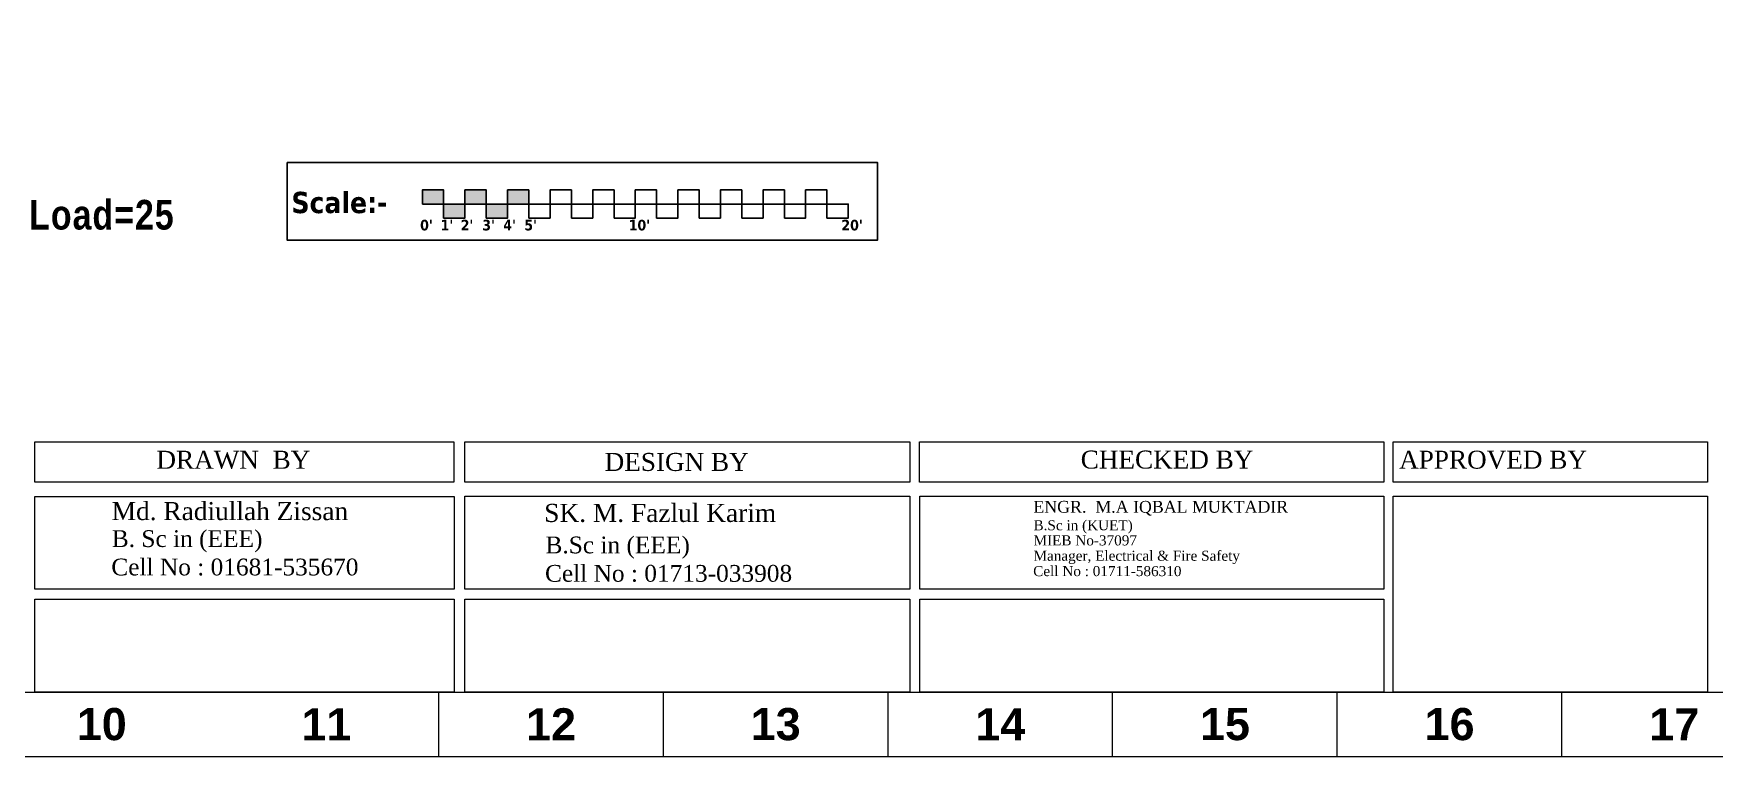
# Model space of a CAD drawing. Header units: inches. Extents: x -98933 to 1585249, y -3352739 to 192771.
# Drawn here: x 25345 to 26292, y 49238 to 49645 of the extents above; entities that cross this region are included whole.
import ezdxf

# ---------------------------------------------------------------- set-up
doc = ezdxf.new("R2010")
doc.units = ezdxf.units.IN
doc.header["$MEASUREMENT"] = 0
doc.layers.get('0').update_dxf_attribs({"lineweight": 0})
for name, color, linetype, lineweight in [('AN-TEXT', 251, 'Continuous', 15), ('DIM 01', 250, 'Continuous', 9), ('Inline', 7, 'Continuous', 0), ('Outline', 7, 'Continuous', 0), ('Scale', 7, 'Continuous', 0), ('Scale_Text', 7, 'Continuous', 0), ('TEXT_TITLEBOX', 7, 'Continuous', 13), ('Titelblk', 7, 'Continuous', 25), ('TITLE', 7, 'Continuous', 20)]:
    doc.layers.add(name, color=color, linetype=linetype, lineweight=lineweight)
doc.styles.add('isop', font='isocpeur.ttf')
doc.styles.add('SHT-TEXT-1', font='times.ttf', dxfattribs={"height": 12})
doc.styles.get("Standard").update_dxf_attribs({"font": 'arialbd.ttf', "height": 24})

# ---------------------------------------------------------------- blocks, each defined once
blk = doc.blocks.new('PAGE')
at = {"layer": 'Inline', "color": 252, "lineweight": 15}
blk.add_lwpolyline([(178051640.63, 22656441.11), (178051640.63, 22657235.79), (178050505.36, 22657235.79), (178050505.36, 22656441.11)], close=True, dxfattribs=at)
at = {"layer": 'Outline', "color": 252, "lineweight": 15}
blk.add_line((178050483.42, 22656424.24), (178051662.57, 22656424.24), dxfattribs=at)
at = {"layer": 'Scale', "color": 252, "lineweight": 9}
for p, q in [((178051131.99, 22656424.24), (178051131.99, 22656441.11)), ((178051190.99, 22656424.24), (178051190.99, 22656441.11)), ((178051249.99, 22656424.24), (178051249.99, 22656441.11)), ((178051308.99, 22656424.24), (178051308.99, 22656441.11)), ((178051367.98, 22656424.24), (178051367.98, 22656441.11)), ((178051426.98, 22656424.24), (178051426.98, 22656441.11))]:
    blk.add_line(p, q, dxfattribs=at)
at = {"layer": 'Scale_Text', "color": 252, "lineweight": 13, "char_height": 8.435, "width": 2.5102, "attachment_point": 5}
for s, insert in [('10', (178051043.5, 22656432.67)), ('11', (178051102.49, 22656432.67)), ('12', (178051161.49, 22656432.67)), ('13', (178051220.49, 22656432.67)), ('14', (178051279.49, 22656432.67)), ('15', (178051338.49, 22656432.67)), ('16', (178051397.48, 22656432.67)), ('17', (178051456.48, 22656432.67))]:
    blk.add_mtext(s, dxfattribs=dict(at, insert=insert))
blk = doc.blocks.new('Title')
at = {"layer": 'Titelblk', "color": 3, "linetype": 'Continuous', "lineweight": 0, "xscale": 3.014611567961765, "yscale": 3.014611567959946, "zscale": 3.014611567966516}
blk.add_blockref('PAGE', (-536855255.8, -68388224), dxfattribs=at)

msp = doc.modelspace()

# ---------------------------------------------------------------- hatches: boundary and pattern name
at = {"layer": 'DIM 01', "lineweight": -2}
h = msp.add_hatch(color=2, dxfattribs=at)
h.dxf.hatch_style = 1
h.paths.add_polyline_path([(25575.96, 49556.86), (25563.96, 49556.86), (25563.96, 49548.92), (25575.96, 49548.92)])
h.paths.add_polyline_path([(25599.96, 49556.86), (25587.96, 49556.86), (25587.96, 49548.92), (25599.96, 49548.92)])
h.paths.add_polyline_path([(25611.96, 49548.92), (25599.96, 49548.92), (25599.96, 49540.98), (25611.96, 49540.98)])
h.paths.add_polyline_path([(25587.96, 49548.92), (25575.96, 49548.92), (25575.96, 49540.98), (25587.96, 49540.98)])
h.paths.add_polyline_path([(25623.96, 49556.86), (25611.96, 49556.86), (25611.96, 49548.92), (25623.96, 49548.92)])

# ---------------------------------------------------------------- linework, layer by layer
at = {"layer": 'DIM 01', "color": 7, "lineweight": -2}
for points in [[(25487.82, 49572.34), (25820.45, 49572.34), (25820.45, 49528.57), (25487.82, 49528.57)], [(25563.96, 49548.92), (25575.96, 49548.92), (25575.96, 49556.86), (25563.96, 49556.86)], [(25587.96, 49548.92), (25599.96, 49548.92), (25599.96, 49556.86), (25587.96, 49556.86)], [(25611.96, 49548.92), (25623.96, 49548.92), (25623.96, 49556.86), (25611.96, 49556.86)], [(25635.96, 49548.92), (25647.96, 49548.92), (25647.96, 49556.86), (25635.96, 49556.86)], [(25659.96, 49548.92), (25671.96, 49548.92), (25671.96, 49556.86), (25659.96, 49556.86)], [(25683.96, 49548.92), (25695.96, 49548.92), (25695.96, 49556.86), (25683.96, 49556.86)], [(25707.96, 49548.92), (25719.96, 49548.92), (25719.96, 49556.86), (25707.96, 49556.86)], [(25731.96, 49548.92), (25743.96, 49548.92), (25743.96, 49556.86), (25731.96, 49556.86)], [(25755.96, 49548.92), (25767.96, 49548.92), (25767.96, 49556.86), (25755.96, 49556.86)], [(25779.96, 49548.92), (25791.96, 49548.92), (25791.96, 49556.86), (25779.96, 49556.86)], [(25575.96, 49540.98), (25587.96, 49540.98), (25587.96, 49548.92), (25575.96, 49548.92)], [(25599.96, 49540.98), (25611.96, 49540.98), (25611.96, 49548.92), (25599.96, 49548.92)], [(25623.96, 49540.98), (25635.96, 49540.98), (25635.96, 49548.92), (25623.96, 49548.92)], [(25647.96, 49540.98), (25659.96, 49540.98), (25659.96, 49548.92), (25647.96, 49548.92)], [(25671.96, 49540.98), (25683.96, 49540.98), (25683.96, 49548.92), (25671.96, 49548.92)], [(25695.96, 49540.98), (25707.96, 49540.98), (25707.96, 49548.92), (25695.96, 49548.92)], [(25719.96, 49540.98), (25731.96, 49540.98), (25731.96, 49548.92), (25719.96, 49548.92)], [(25743.96, 49540.98), (25755.96, 49540.98), (25755.96, 49548.92), (25743.96, 49548.92)], [(25767.96, 49540.98), (25779.96, 49540.98), (25779.96, 49548.92), (25767.96, 49548.92)], [(25791.96, 49540.98), (25803.96, 49540.98), (25803.96, 49548.92), (25791.96, 49548.92)]]:
    msp.add_lwpolyline(points, close=True, dxfattribs=at)
at = {"layer": 'TEXT_TITLEBOX'}
for p, q in [((25345.63, 49392.23), (25345.63, 49414.9)), ((25345.63, 49414.9), (25581.77, 49414.9)), ((25581.77, 49414.9), (25581.77, 49392.23)), ((25587.87, 49392.23), (25587.87, 49414.9)), ((25587.87, 49414.9), (25838.68, 49414.9)), ((25838.68, 49414.9), (25838.68, 49392.23)), ((25844.16, 49392.23), (25844.16, 49414.9)), ((25844.16, 49414.9), (26105.7, 49414.9)), ((26105.7, 49414.9), (26105.7, 49392.23)), ((26111.06, 49392.23), (26111.06, 49414.9)), ((26111.06, 49414.9), (26288.27, 49414.9)), ((26288.27, 49414.9), (26288.27, 49392.23)), ((25581.77, 49392.23), (25345.63, 49392.23)), ((25838.68, 49392.23), (25587.87, 49392.23)), ((26105.7, 49392.23), (25844.16, 49392.23)), ((26288.27, 49392.23), (26111.06, 49392.23)), ((25345.55, 49331.88), (25345.55, 49384.24)), ((25345.55, 49384.24), (25581.93, 49384.24)), ((25581.93, 49384.24), (25581.93, 49331.88)), ((25587.94, 49331.92), (25587.94, 49384.28)), ((25587.94, 49384.28), (25838.59, 49384.28)), ((25838.59, 49384.28), (25838.59, 49331.92)), ((25844.25, 49331.92), (25844.25, 49384.28)), ((25844.25, 49384.28), (26105.78, 49384.28)), ((26105.78, 49384.28), (26105.78, 49331.92)), ((26111.06, 49273.93), (26111.06, 49384.28)), ((26111.06, 49384.28), (26288.27, 49384.28)), ((26288.27, 49384.28), (26288.27, 49273.93)), ((25581.93, 49331.88), (25345.55, 49331.88)), ((25838.59, 49331.92), (25587.94, 49331.92)), ((26105.78, 49331.92), (25844.25, 49331.92)), ((25345.55, 49273.89), (25345.55, 49326.25)), ((25345.55, 49326.25), (25581.93, 49326.25)), ((25581.93, 49326.25), (25581.93, 49273.89)), ((25587.94, 49273.93), (25587.94, 49326.29)), ((25587.94, 49326.29), (25838.59, 49326.29)), ((25838.59, 49326.29), (25838.59, 49273.93)), ((25844.25, 49273.93), (25844.25, 49326.29)), ((25844.25, 49326.29), (26105.78, 49326.29)), ((26105.78, 49326.29), (26105.78, 49273.93)), ((25581.93, 49273.89), (25345.55, 49273.89)), ((25838.59, 49273.93), (25587.94, 49273.93)), ((26105.78, 49273.93), (25844.25, 49273.93)), ((26288.27, 49273.93), (26111.06, 49273.93))]:
    msp.add_line(p, q, dxfattribs=at)

# ---------------------------------------------------------------- block references
at = {"layer": 'TITLE', "xscale": 0.7117836411130156, "yscale": 0.7117836411130156, "zscale": 0.7117836352222188}
msp.add_blockref('Title', (96932.06, 111807.33), dxfattribs=at)

# ---------------------------------------------------------------- texts
at = {"color": 7, "insert": (25146, 49516.36), "char_height": 16.6905, "width": 512.5918, "attachment_point": 4}
msp.add_mtext('{\\fArial Narrow|b1|i0|c0|p34;\\T1.05;Occupancy Group G\\PMaximum Occupant Load=25\\P\\P\\fStaccato222 BT|b0|i0|c0|p66;\\T1;\\P\\fRomantic|b0|i0|c2|p2;\\H0.5455x;  }', dxfattribs=at)
at = {"layer": 'AN-TEXT', "lineweight": 25, "attachment_point": 1, "style": 'isop'}
for s, insert, char_height, width in [('{\\fTahoma|b1|i0|c0|p34;\\C7;Scale:-}', (25490.2, 49555.81), 12, 50.5478), ("{\\fTahoma|b1|i0|c0|p34;\\C7;0'}", (25562.71, 49540.07), 6, 8.2447), ("{\\fTahoma|b1|i0|c0|p34;\\C7;1'}", (25574.25, 49540.07), 6, 8.2447), ("{\\fTahoma|b1|i0|c0|p34;\\C7;2'}", (25585.6, 49540.07), 6, 8.2447), ("{\\fTahoma|b1|i0|c0|p34;\\C7;3'}", (25597.73, 49540.07), 6, 8.2447), ("{\\fTahoma|b1|i0|c0|p34;\\C7;4'}", (25609.57, 49540.07), 6, 8.2447), ("{\\fTahoma|b1|i0|c0|p34;\\C7;5'}", (25621.41, 49540.07), 6, 8.2447), ("{\\fTahoma|b1|i0|c0|p34;\\C7;10'}", (25680.26, 49540.07), 6, 8.2447), ("{\\fTahoma|b1|i0|c0|p34;\\C7;20'}", (25800.1, 49540.07), 6, 8.2447)]:
    msp.add_mtext(s, dxfattribs=dict(at, insert=insert, char_height=char_height, width=width))
at = {"layer": 'TEXT_TITLEBOX', "lineweight": 25, "style": 'SHT-TEXT-1'}
for s, height, p in [('DRAWN  BY', 10.131, (25414.09, 49399.79)), ('DESIGN BY', 10.131, (25666.69, 49398.56)), ('CHECKED BY', 10.131, (25934.96, 49399.89)), ('APPROVED BY', 10.1308, (26114.42, 49399.84)), ('Md. Radiullah Zissan', 10.2145, (25388.88, 49370.84)), ('SK. M. Fazlul Karim', 10.2145, (25632.65, 49369.8)), ('ENGR.  M.A IQBAL MUKTADIR', 6.6584, (25908.3, 49375.01)), ('B.Sc in (KUET)', 5.6739, (25908.36, 49365.12)), ('B. Sc in (EEE)', 9.4579, (25388.95, 49355.7)), ('B.Sc in (EEE)', 9.4579, (25633.36, 49352.12)), ('MIEB No-37097', 5.6739, (25908.36, 49356.6)), ('Cell No : 01681-535670', 9.4579, (25388.68, 49339.7)), ('Manager, Electrical & Fire Safety', 5.6739, (25908.36, 49347.95)), ('Cell No : 01713-033908', 9.4579, (25633.09, 49336.12)), ('Cell No : 01711-586310', 5.6739, (25908.2, 49339.29))]:
    msp.add_text(s, height=height, dxfattribs=at).set_placement(p)

doc.saveas('drawing.dxf')
